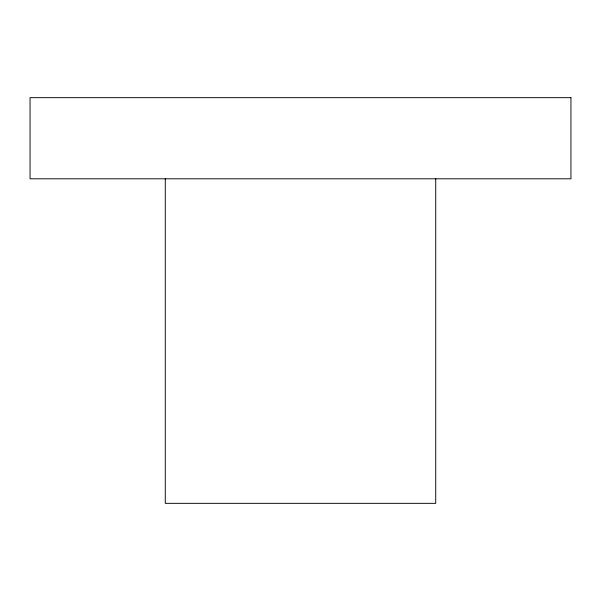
<?xml version="1.0" encoding="UTF-8"?>
<svg xmlns="http://www.w3.org/2000/svg" width="601" height="601" viewBox="0 0 601 601"><rect width="100%" height="100%" fill="white"/><g stroke="black" fill="none" stroke-linecap="round" stroke-linejoin="round"><path stroke-width="0.9" d="M435.725 178.797L435.725 503.337L165.275 503.337L165.275 178.797M570.95 97.662L30.05 97.662L30.05 178.797L570.95 178.797L570.95 97.662"/></g></svg>
